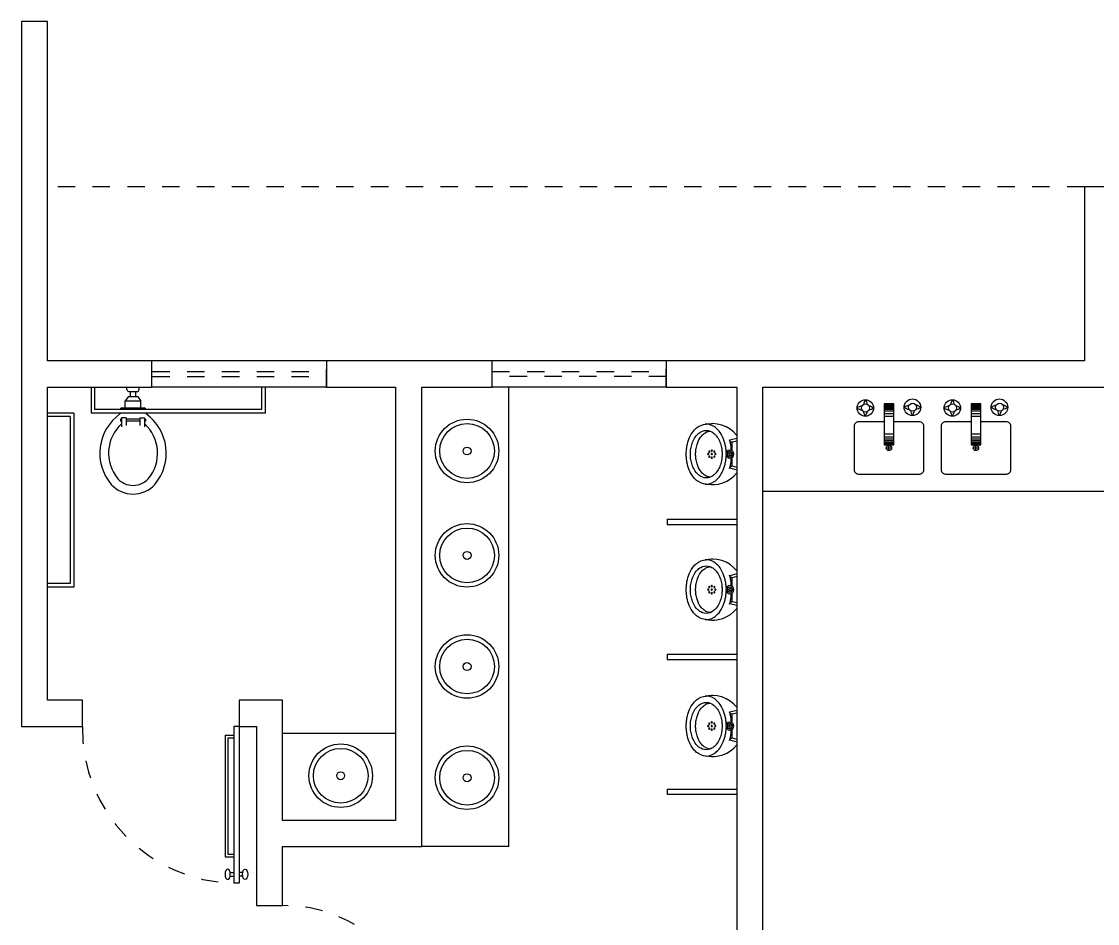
# Model space of a CAD drawing. Header units: millimetres. Extents: x 952 to 2017, y 419 to 1447.
# Drawn here: x 973.74 to 979.92, y 460.32 to 465.5 of the extents above; entities that cross this region are included whole.
import ezdxf

# ---------------------------------------------------------------- set-up
doc = ezdxf.new("R2010")
doc.units = ezdxf.units.MM
doc.linetypes.add('ACAD_ISO03W100', pattern=[30, 12, -18])
for name, color, linetype in [('can02', 2, 'Continuous'), ('Fios', 10, 'Continuous'), ('Janela', 2, 'Continuous'), ('pena 01', 1, 'Continuous'), ('pena02', 2, 'Continuous')]:
    doc.layers.add(name, color=color, linetype=linetype)

msp = doc.modelspace()

# ---------------------------------------------------------------- linework, layer by layer
at = {"layer": 'can02'}
msp.add_line((975.4923, 463.5488), (974.4795, 463.5488), dxfattribs=at)
for points in [[(974.0905, 461.4488), (974.0905, 461.5988), (973.8905, 461.5988), (973.8905, 463.3988), (974.4893, 463.3988), (974.4893, 463.5488), (973.8905, 463.5488), (973.8905, 465.4988), (973.7405, 465.4988), (973.7405, 461.4488)], [(976.0405, 460.7588), (976.0405, 463.3988), (976.4455, 463.3988), (976.4455, 463.5488), (975.4923, 463.5488), (975.4923, 463.3988), (975.8905, 463.3988), (975.8905, 460.9088), (975.2405, 460.9088), (975.2405, 460.9488), (975.2405, 461.5988), (974.9905, 461.5988), (974.9905, 461.4488), (975.0905, 461.4488), (975.0905, 460.4188), (975.2405, 460.4188), (975.2405, 460.7588)]]:
    msp.add_lwpolyline(points, close=True, dxfattribs=at)
for points in [[(978.0005, 463.3988), (980.4947, 463.3988), (980.4947, 463.5488), (979.9988, 463.5488), (979.9988, 464.5488), (979.8488, 464.5488), (979.8488, 463.5488), (978.0005, 463.5488)], [(978.0005, 463.5488), (977.4455, 463.5488), (977.4455, 463.3988), (977.8505, 463.3988), (977.8505, 457.5488), (976.0405, 457.5488)], [(976.0405, 457.3988), (978.0005, 457.3988), (978.0005, 463.3988)]]:
    msp.add_lwpolyline(points, dxfattribs=at)
at = {"layer": 'Fios'}
for p, q in [((974.3465, 463.3988), (974.4165, 463.3988)), ((974.3465, 463.3838), (974.3465, 463.3988)), ((974.3465, 463.3988), (974.4165, 463.3988)), ((974.4165, 463.3838), (974.4165, 463.3988)), ((976.5405, 460.7588), (976.5405, 463.3988)), ((974.356, 463.3438), (974.3365, 463.3188)), ((974.3365, 463.2788), (974.3365, 463.3188)), ((974.3365, 463.3188), (974.4265, 463.3188)), ((974.356, 463.3438), (974.407, 463.3438)), ((974.3565, 463.3738), (974.4065, 463.3738)), ((974.366, 463.3438), (974.366, 463.3738)), ((974.397, 463.3438), (974.397, 463.3738)), ((974.407, 463.3438), (974.4265, 463.3188)), ((974.4265, 463.2788), (974.4265, 463.3188)), ((974.3177, 463.2788), (974.4452, 463.2788)), ((978.6984, 463.3018), (978.6984, 463.0656)), ((978.7526, 463.3018), (978.6984, 463.3018)), ((978.6984, 463.3002), (978.7526, 463.3002)), ((978.6984, 463.2991), (978.7526, 463.2991)), ((978.6984, 463.2969), (978.7526, 463.2969)), ((978.6984, 463.2946), (978.7526, 463.2946)), ((978.6984, 463.2909), (978.7526, 463.2909)), ((978.6984, 463.285), (978.7526, 463.285)), ((978.6984, 463.2783), (978.7526, 463.2783)), ((978.6984, 463.2713), (978.7526, 463.2713)), ((978.6984, 463.262), (978.7526, 463.262)), ((978.7526, 463.0656), (978.7526, 463.3018)), ((979.2526, 463.3018), (979.1984, 463.3018)), ((979.1984, 463.3018), (979.1984, 463.0656)), ((979.1984, 463.3002), (979.2526, 463.3002)), ((979.1984, 463.2991), (979.2526, 463.2991)), ((979.1984, 463.2969), (979.2526, 463.2969)), ((979.1984, 463.2946), (979.2526, 463.2946)), ((979.1984, 463.2909), (979.2526, 463.2909)), ((979.1984, 463.285), (979.2526, 463.285)), ((979.1984, 463.2783), (979.2526, 463.2783)), ((979.1984, 463.2713), (979.2526, 463.2713)), ((979.1984, 463.262), (979.2526, 463.262)), ((979.2526, 463.0656), (979.2526, 463.3018)), ((974.3065, 463.2488), (974.3065, 463.244)), ((974.3159, 463.2136), (974.31, 463.2136)), ((974.31, 463.2136), (974.31, 463.2029)), ((974.3159, 463.2029), (974.31, 463.2029)), ((974.3159, 463.2225), (974.3159, 463.1694)), ((974.341, 463.2225), (974.3159, 463.2225)), ((974.341, 463.2225), (974.341, 463.1785)), ((974.4213, 463.2136), (974.341, 463.2136)), ((974.4213, 463.2029), (974.341, 463.2029)), ((974.4213, 463.2225), (974.4213, 463.1785)), ((974.4213, 463.2225), (974.4463, 463.2225)), ((974.4463, 463.2225), (974.4463, 463.1694)), ((974.4463, 463.2136), (974.4522, 463.2136)), ((974.4463, 463.2029), (974.4522, 463.2029)), ((974.4522, 463.2136), (974.4522, 463.2029)), ((974.4565, 463.2488), (974.4565, 463.244)), ((978.6984, 463.1988), (978.5505, 463.1988)), ((978.6984, 463.2469), (978.7526, 463.2469)), ((978.6984, 463.2306), (978.7526, 463.2306)), ((978.9005, 463.1988), (978.7526, 463.1988)), ((979.1984, 463.1988), (979.0505, 463.1988)), ((979.1984, 463.2469), (979.2526, 463.2469)), ((979.1984, 463.2306), (979.2526, 463.2306)), ((979.4005, 463.1988), (979.2526, 463.1988)), ((978.5255, 463.1738), (978.5255, 462.9238)), ((978.9255, 462.9238), (978.9255, 463.1738)), ((979.0255, 463.1738), (979.0255, 462.9238)), ((979.4255, 462.9238), (979.4255, 463.1738)), ((978.6984, 463.1291), (978.7526, 463.1291)), ((978.6984, 463.1116), (978.7526, 463.1116)), ((978.6984, 463.1002), (978.7526, 463.1002)), ((978.6984, 463.0909), (978.7526, 463.0909)), ((978.6984, 463.0827), (978.7526, 463.0827)), ((978.6984, 463.0768), (978.7526, 463.0768)), ((978.6984, 463.0724), (978.7526, 463.0724)), ((979.1984, 463.1291), (979.2526, 463.1291)), ((979.1984, 463.1116), (979.2526, 463.1116)), ((979.1984, 463.1002), (979.2526, 463.1002)), ((979.1984, 463.0909), (979.2526, 463.0909)), ((979.1984, 463.0827), (979.2526, 463.0827)), ((979.1984, 463.0768), (979.2526, 463.0768)), ((979.1984, 463.0724), (979.2526, 463.0724)), ((978.6984, 463.0687), (978.7526, 463.0687)), ((978.6984, 463.0656), (978.7526, 463.0656)), ((978.7407, 463.0483), (978.7103, 463.0483)), ((978.7255, 463.033), (978.7255, 463.0635)), ((979.1984, 463.0687), (979.2526, 463.0687)), ((979.1984, 463.0656), (979.2526, 463.0656)), ((979.2407, 463.0483), (979.2103, 463.0483)), ((979.2255, 463.033), (979.2255, 463.0635)), ((978.5505, 462.8988), (978.9005, 462.8988)), ((979.0505, 462.8988), (979.4005, 462.8988)), ((981.9005, 462.7988), (978.0005, 462.7988)), ((975.8905, 461.4088), (975.2405, 461.4088)), ((975.5746, 461.1652), (975.5746, 461.1652)), ((976.5405, 460.7588), (976.0405, 460.7588))]:
    msp.add_line(p, q, dxfattribs=at)
for points in [[(977.578, 463.1042), (977.5833, 463.1158), (977.5894, 463.1269), (977.5963, 463.1376)], [(977.5963, 463.1376), (977.6023, 463.1454), (977.6088, 463.1528), (977.6158, 463.1598)], [(977.6284, 463.1297), (977.6332, 463.1338), (977.6384, 463.1375), (977.6438, 463.1408)], [(977.6302, 463.171), (977.6444, 463.1784), (977.6597, 463.1832), (977.6755, 463.1852)], [(977.6438, 463.1408), (977.6538, 463.1455), (977.6645, 463.1484), (977.6755, 463.1494)], [(977.7049, 463.1878), (977.6698, 463.1847)], [(977.7209, 463.171), (977.7067, 463.1784), (977.6914, 463.1832), (977.6755, 463.1852)], [(977.6755, 463.1494), (977.6866, 463.1484), (977.6973, 463.1455), (977.7073, 463.1408)], [(977.6793, 463.1406), (977.6856, 463.1427), (977.692, 463.1443), (977.6985, 463.1451)], [(977.7087, 463.1881), (977.7049, 463.1878)], [(977.7073, 463.1408), (977.7127, 463.1375), (977.7179, 463.1338), (977.7227, 463.1297)], [(977.7125, 463.1882), (977.7087, 463.1881)], [(977.7893, 463.1705), (977.7647, 463.1803), (977.7389, 463.1862), (977.7125, 463.1882)], [(977.7548, 463.1376), (977.7488, 463.1454), (977.7423, 463.1528), (977.7353, 463.1598)], [(977.7731, 463.1042), (977.7678, 463.1158), (977.7617, 463.1269), (977.7548, 463.1376)], [(977.8505, 463.1209), (977.8327, 463.1405), (977.8121, 463.1571), (977.7893, 463.1705)], [(977.5672, 463.0709), (977.5702, 463.0822), (977.5739, 463.0933), (977.578, 463.1042)], [(977.5941, 463.0741), (977.5968, 463.0817), (977.5999, 463.0891), (977.6034, 463.0964)], [(977.6034, 463.0964), (977.6077, 463.1041), (977.6126, 463.1115), (977.6179, 463.1186)], [(977.6225, 463.0685), (977.6265, 463.0799), (977.6314, 463.091), (977.6372, 463.1017)], [(977.6372, 463.1017), (977.6423, 463.1097), (977.6481, 463.1171), (977.6546, 463.1239)], [(977.7332, 463.1186), (977.7385, 463.1115), (977.7434, 463.1041), (977.7477, 463.0964)], [(977.7477, 463.0964), (977.7512, 463.0891), (977.7543, 463.0817), (977.757, 463.0741)], [(977.7839, 463.0709), (977.7809, 463.0822), (977.7772, 463.0933), (977.7731, 463.1042)], [(977.8171, 463.066), (977.8152, 463.0761), (977.8127, 463.086), (977.8096, 463.0958)], [(977.8505, 463.103), (977.8106, 463.0926)], [(977.8231, 463.0794), (977.8231, 463.0392)], [(977.8505, 463.0878), (977.8243, 463.081)], [(977.8505, 463.1209), (977.8505, 462.9051)], [(977.5844, 463.013), (977.5845, 463.0186)], [(977.5845, 463.0075), (977.5844, 463.013)], [(977.6869, 463.0163), (977.6853, 463.0159), (977.6841, 463.0147), (977.6836, 463.013)], [(977.6836, 463.013), (977.6841, 463.0114), (977.6853, 463.0102), (977.6869, 463.0097)], [(977.6902, 463.013), (977.6898, 463.0147), (977.6886, 463.0159), (977.6869, 463.0163)], [(977.6869, 463.0097), (977.6886, 463.0102), (977.6898, 463.0114), (977.6902, 463.013)], [(977.693, 463.0309), (977.6913, 463.0305), (977.6901, 463.0293), (977.6897, 463.0276)], [(977.6897, 463.0276), (977.6901, 463.026), (977.6913, 463.0248), (977.693, 463.0243)], [(977.6963, 463.0276), (977.6958, 463.0293), (977.6946, 463.0305), (977.693, 463.0309)], [(977.693, 463.0243), (977.6946, 463.0248), (977.6958, 463.026), (977.6963, 463.0276)], [(977.7076, 463.037), (977.7059, 463.0365), (977.7047, 463.0354), (977.7043, 463.0337)], [(977.7043, 463.0337), (977.7047, 463.032), (977.7059, 463.0308), (977.7076, 463.0304)], [(977.7076, 463.0163), (977.7059, 463.0159), (977.7047, 463.0147), (977.7043, 463.013)], [(977.7043, 463.013), (977.7047, 463.0114), (977.7059, 463.0102), (977.7076, 463.0097)], [(977.7109, 463.0337), (977.7104, 463.0354), (977.7092, 463.0365), (977.7076, 463.037)], [(977.7076, 463.0304), (977.7092, 463.0308), (977.7104, 463.032), (977.7109, 463.0337)], [(977.7109, 463.013), (977.7104, 463.0147), (977.7092, 463.0159), (977.7076, 463.0163)], [(977.7076, 463.0097), (977.7092, 463.0102), (977.7104, 463.0114), (977.7109, 463.013)], [(977.7222, 463.0309), (977.7205, 463.0305), (977.7193, 463.0293), (977.7189, 463.0276)], [(977.7189, 463.0276), (977.7193, 463.026), (977.7205, 463.0248), (977.7222, 463.0243)], [(977.7255, 463.0276), (977.725, 463.0293), (977.7238, 463.0305), (977.7222, 463.0309)], [(977.7222, 463.0243), (977.7238, 463.0248), (977.725, 463.026), (977.7255, 463.0276)], [(977.7282, 463.0163), (977.7266, 463.0159), (977.7254, 463.0147), (977.7249, 463.013)], [(977.7249, 463.013), (977.7254, 463.0114), (977.7266, 463.0102), (977.7282, 463.0097)], [(977.7315, 463.013), (977.7311, 463.0147), (977.7299, 463.0159), (977.7282, 463.0163)], [(977.7282, 463.0097), (977.7299, 463.0102), (977.7311, 463.0114), (977.7315, 463.013)], [(977.7666, 463.0186), (977.7667, 463.013)], [(977.7667, 463.013), (977.7666, 463.0075)], [(977.8113, 463.0362), (977.8022, 463.0343), (977.7949, 463.0294), (977.7899, 463.022), (977.7881, 463.013)], [(977.7881, 463.013), (977.7899, 463.004), (977.7949, 462.9967), (977.8022, 462.9917), (977.8113, 462.9899)], [(977.8113, 463.0279), (977.8037, 463.0259), (977.7984, 463.0205), (977.7964, 463.013)], [(977.7964, 463.013), (977.7984, 463.0055), (977.8037, 463.0002), (977.8113, 462.9982)], [(977.8344, 463.013), (977.8326, 463.022), (977.8276, 463.0294), (977.8203, 463.0343), (977.8113, 463.0362)], [(977.8261, 463.013), (977.8241, 463.0205), (977.8188, 463.0259), (977.8113, 463.0279)], [(977.8113, 462.9899), (977.8203, 462.9917), (977.8276, 462.9967), (977.8326, 463.004), (977.8344, 463.013)], [(977.8113, 462.9982), (977.8188, 463.0002), (977.8241, 463.0055), (977.8261, 463.013)], [(977.8189, 463.0346), (977.8189, 463.0455), (977.8183, 463.0558), (977.8171, 463.066)], [(977.8177, 463.0349), (977.8203, 463.0353), (977.8214, 463.0359)], [(977.8214, 463.0359), (977.8223, 463.0368), (977.8229, 463.0379), (977.8231, 463.0392)], [(977.578, 462.9218), (977.5739, 462.9328), (977.5702, 462.9439), (977.5672, 462.9552)], [(977.6034, 462.9297), (977.5999, 462.9369), (977.5968, 462.9443), (977.5941, 462.9519)], [(977.6372, 462.9243), (977.6314, 462.935), (977.6265, 462.9461), (977.6225, 462.9576)], [(977.693, 463.0017), (977.6913, 463.0013), (977.6901, 463.0001), (977.6897, 462.9984)], [(977.6897, 462.9984), (977.6901, 462.9968), (977.6913, 462.9956), (977.693, 462.9951)], [(977.6963, 462.9984), (977.6958, 463.0001), (977.6946, 463.0013), (977.693, 463.0017)], [(977.693, 462.9951), (977.6946, 462.9956), (977.6958, 462.9968), (977.6963, 462.9984)], [(977.7076, 462.9957), (977.7059, 462.9952), (977.7047, 462.994), (977.7043, 462.9924)], [(977.7043, 462.9924), (977.7047, 462.9907), (977.7059, 462.9895), (977.7076, 462.9891)], [(977.7109, 462.9924), (977.7104, 462.994), (977.7092, 462.9952), (977.7076, 462.9957)], [(977.7076, 462.9891), (977.7092, 462.9895), (977.7104, 462.9907), (977.7109, 462.9924)], [(977.7222, 463.0017), (977.7205, 463.0013), (977.7193, 463.0001), (977.7189, 462.9984)], [(977.7189, 462.9984), (977.7193, 462.9968), (977.7205, 462.9956), (977.7222, 462.9951)], [(977.7255, 462.9984), (977.725, 463.0001), (977.7238, 463.0013), (977.7222, 463.0017)], [(977.7222, 462.9951), (977.7238, 462.9956), (977.725, 462.9968), (977.7255, 462.9984)], [(977.757, 462.9519), (977.7543, 462.9443), (977.7512, 462.9369), (977.7477, 462.9297)], [(977.7731, 462.9218), (977.7772, 462.9328), (977.7809, 462.9439), (977.7839, 462.9552)], [(977.8096, 462.9303), (977.8127, 462.94), (977.8152, 462.95), (977.8171, 462.9601)], [(977.8171, 462.9601), (977.8183, 462.9703), (977.8189, 462.9805), (977.8189, 462.9914)], [(977.8214, 462.9902), (977.8203, 462.9908), (977.8177, 462.9912)], [(977.8231, 462.9869), (977.8229, 462.9881), (977.8223, 462.9893), (977.8214, 462.9902)], [(977.8231, 462.9869), (977.8231, 462.9465)], [(977.5963, 462.8885), (977.5894, 462.8991), (977.5833, 462.9103), (977.578, 462.9218)], [(977.6158, 462.8662), (977.6088, 462.8733), (977.6023, 462.8806), (977.5963, 462.8885)], [(977.6179, 462.9075), (977.6126, 462.9146), (977.6078, 462.922), (977.6034, 462.9297)], [(977.6284, 462.8964), (977.6245, 462.8997), (977.6211, 462.9034), (977.6179, 462.9075)], [(977.6312, 462.8947), (977.6284, 462.8964)], [(977.6546, 462.9021), (977.6481, 462.909), (977.6423, 462.9164), (977.6372, 462.9243)], [(977.6755, 462.8767), (977.6644, 462.8775), (977.6537, 462.8803), (977.6438, 462.8852)], [(977.7073, 462.8852), (977.6973, 462.8805), (977.6866, 462.8777), (977.6755, 462.8767)], [(977.6985, 462.881), (977.692, 462.8818), (977.6856, 462.8833), (977.6793, 462.8855)], [(977.7227, 462.8964), (977.7179, 462.8923), (977.7127, 462.8886), (977.7073, 462.8852)], [(977.7477, 462.9297), (977.7434, 462.922), (977.7385, 462.9146), (977.7332, 462.9075)], [(977.7353, 462.8662), (977.7423, 462.8733), (977.7488, 462.8806), (977.7548, 462.8885)], [(977.7548, 462.8885), (977.7617, 462.8991), (977.7678, 462.9103), (977.7731, 462.9218)], [(977.7936, 462.8577), (977.8147, 462.8708), (977.8338, 462.8867), (977.8505, 462.9051)], [(977.8106, 462.9335), (977.8505, 462.923)], [(977.8243, 462.9451), (977.8505, 462.9382)], [(977.6755, 462.8409), (977.6597, 462.8429), (977.6444, 462.8476), (977.6302, 462.8551)], [(977.6698, 462.8414), (977.7049, 462.8382)], [(977.6755, 462.8409), (977.6914, 462.8429), (977.7067, 462.8476), (977.7209, 462.8551)], [(977.7221, 462.8384), (977.7468, 462.8413), (977.7707, 462.8478), (977.7936, 462.8577)], [(977.6302, 462.3924), (977.6444, 462.3999), (977.6597, 462.4046), (977.6755, 462.4066)], [(977.7049, 462.4093), (977.6698, 462.4061)], [(977.7209, 462.3924), (977.7067, 462.3999), (977.6914, 462.4046), (977.6755, 462.4066)], [(977.7087, 462.4095), (977.7049, 462.4093)], [(977.7125, 462.4096), (977.7087, 462.4095)], [(977.7893, 462.3919), (977.7647, 462.4017), (977.7389, 462.4076), (977.7125, 462.4096)], [(977.8505, 462.3424), (977.8327, 462.3619), (977.8121, 462.3785), (977.7893, 462.3919)], [(977.578, 462.3257), (977.5833, 462.3372), (977.5894, 462.3484), (977.5963, 462.359)], [(977.5963, 462.359), (977.6023, 462.3669), (977.6088, 462.3742), (977.6158, 462.3813)], [(977.6034, 462.3178), (977.6077, 462.3255), (977.6126, 462.3329), (977.6179, 462.34)], [(977.6284, 462.3511), (977.6332, 462.3552), (977.6384, 462.3589), (977.6438, 462.3623)], [(977.6372, 462.3232), (977.6423, 462.3311), (977.6481, 462.3385), (977.6546, 462.3454)], [(977.6438, 462.3623), (977.6538, 462.367), (977.6645, 462.3698), (977.6755, 462.3708)], [(977.6755, 462.3708), (977.6866, 462.3698), (977.6973, 462.367), (977.7073, 462.3623)], [(977.6793, 462.362), (977.6856, 462.3642), (977.692, 462.3657), (977.6985, 462.3665)], [(977.7073, 462.3623), (977.7127, 462.3589), (977.7179, 462.3552), (977.7227, 462.3511)], [(977.7332, 462.34), (977.7385, 462.3329), (977.7434, 462.3255), (977.7477, 462.3178)], [(977.7548, 462.359), (977.7488, 462.3669), (977.7423, 462.3742), (977.7353, 462.3813)], [(977.7731, 462.3257), (977.7678, 462.3372), (977.7617, 462.3484), (977.7548, 462.359)], [(977.8505, 462.3424), (977.8505, 462.1265)], [(977.5672, 462.2923), (977.5702, 462.3036), (977.5739, 462.3147), (977.578, 462.3257)], [(977.5941, 462.2956), (977.5968, 462.3032), (977.5999, 462.3106), (977.6034, 462.3178)], [(977.6225, 462.2899), (977.6265, 462.3014), (977.6314, 462.3125), (977.6372, 462.3232)], [(977.7477, 462.3178), (977.7512, 462.3106), (977.7543, 462.3032), (977.757, 462.2956)], [(977.7839, 462.2923), (977.7809, 462.3036), (977.7772, 462.3147), (977.7731, 462.3257)], [(977.8171, 462.2874), (977.8152, 462.2975), (977.8127, 462.3074), (977.8096, 462.3172)], [(977.8505, 462.3245), (977.8106, 462.314)], [(977.8189, 462.2561), (977.8189, 462.267), (977.8183, 462.2772), (977.8171, 462.2874)], [(977.8231, 462.3008), (977.8231, 462.2606)], [(977.8505, 462.3093), (977.8243, 462.3024)], [(977.5844, 462.2345), (977.5845, 462.24)], [(977.5845, 462.2289), (977.5844, 462.2345)], [(977.6869, 462.2378), (977.6853, 462.2373), (977.6841, 462.2361), (977.6836, 462.2345)], [(977.6836, 462.2345), (977.6841, 462.2328), (977.6853, 462.2316), (977.6869, 462.2312)], [(977.6902, 462.2345), (977.6898, 462.2361), (977.6886, 462.2373), (977.6869, 462.2378)], [(977.6869, 462.2312), (977.6886, 462.2316), (977.6898, 462.2328), (977.6902, 462.2345)], [(977.693, 462.2524), (977.6913, 462.2519), (977.6901, 462.2507), (977.6897, 462.2491)], [(977.6897, 462.2491), (977.6901, 462.2474), (977.6913, 462.2462), (977.693, 462.2458)], [(977.693, 462.2232), (977.6913, 462.2227), (977.6901, 462.2215), (977.6897, 462.2199)], [(977.6897, 462.2199), (977.6901, 462.2182), (977.6913, 462.217), (977.693, 462.2166)], [(977.6963, 462.2491), (977.6958, 462.2507), (977.6946, 462.2519), (977.693, 462.2524)], [(977.693, 462.2458), (977.6946, 462.2462), (977.6958, 462.2474), (977.6963, 462.2491)], [(977.6963, 462.2199), (977.6958, 462.2215), (977.6946, 462.2227), (977.693, 462.2232)], [(977.693, 462.2166), (977.6946, 462.217), (977.6958, 462.2182), (977.6963, 462.2199)], [(977.7076, 462.2584), (977.7059, 462.258), (977.7047, 462.2568), (977.7043, 462.2551)], [(977.7043, 462.2551), (977.7047, 462.2534), (977.7059, 462.2523), (977.7076, 462.2518)], [(977.7076, 462.2378), (977.7059, 462.2373), (977.7047, 462.2361), (977.7043, 462.2345)], [(977.7043, 462.2345), (977.7047, 462.2328), (977.7059, 462.2316), (977.7076, 462.2312)], [(977.7076, 462.2171), (977.7059, 462.2167), (977.7047, 462.2155), (977.7043, 462.2138)], [(977.7043, 462.2138), (977.7047, 462.2121), (977.7059, 462.211), (977.7076, 462.2105)], [(977.7109, 462.2551), (977.7104, 462.2568), (977.7092, 462.258), (977.7076, 462.2584)], [(977.7076, 462.2518), (977.7092, 462.2523), (977.7104, 462.2534), (977.7109, 462.2551)], [(977.7109, 462.2345), (977.7104, 462.2361), (977.7092, 462.2373), (977.7076, 462.2378)], [(977.7076, 462.2312), (977.7092, 462.2316), (977.7104, 462.2328), (977.7109, 462.2345)], [(977.7109, 462.2138), (977.7104, 462.2155), (977.7092, 462.2167), (977.7076, 462.2171)], [(977.7076, 462.2105), (977.7092, 462.211), (977.7104, 462.2121), (977.7109, 462.2138)], [(977.7222, 462.2524), (977.7205, 462.2519), (977.7193, 462.2507), (977.7189, 462.2491)], [(977.7189, 462.2491), (977.7193, 462.2474), (977.7205, 462.2462), (977.7222, 462.2458)], [(977.7222, 462.2232), (977.7205, 462.2227), (977.7193, 462.2215), (977.7189, 462.2199)], [(977.7189, 462.2199), (977.7193, 462.2182), (977.7205, 462.217), (977.7222, 462.2166)], [(977.7255, 462.2491), (977.725, 462.2507), (977.7238, 462.2519), (977.7222, 462.2524)], [(977.7222, 462.2458), (977.7238, 462.2462), (977.725, 462.2474), (977.7255, 462.2491)], [(977.7255, 462.2199), (977.725, 462.2215), (977.7238, 462.2227), (977.7222, 462.2232)], [(977.7222, 462.2166), (977.7238, 462.217), (977.725, 462.2182), (977.7255, 462.2199)], [(977.7282, 462.2378), (977.7266, 462.2373), (977.7254, 462.2361), (977.7249, 462.2345)], [(977.7249, 462.2345), (977.7254, 462.2328), (977.7266, 462.2316), (977.7282, 462.2312)], [(977.7315, 462.2345), (977.7311, 462.2361), (977.7299, 462.2373), (977.7282, 462.2378)], [(977.7282, 462.2312), (977.7299, 462.2316), (977.7311, 462.2328), (977.7315, 462.2345)], [(977.7666, 462.24), (977.7667, 462.2345)], [(977.7667, 462.2345), (977.7666, 462.2289)], [(977.8113, 462.2576), (977.8022, 462.2558), (977.7949, 462.2508), (977.7899, 462.2435), (977.7881, 462.2345)], [(977.7881, 462.2345), (977.7899, 462.2255), (977.7949, 462.2181), (977.8022, 462.2131), (977.8113, 462.2113)], [(977.8113, 462.2493), (977.8037, 462.2473), (977.7984, 462.242), (977.7964, 462.2345)], [(977.7964, 462.2345), (977.7984, 462.227), (977.8037, 462.2216), (977.8113, 462.2196)], [(977.8344, 462.2345), (977.8326, 462.2435), (977.8276, 462.2508), (977.8203, 462.2558), (977.8113, 462.2576)], [(977.8261, 462.2345), (977.8241, 462.242), (977.8188, 462.2473), (977.8113, 462.2493)], [(977.8113, 462.2196), (977.8188, 462.2216), (977.8241, 462.227), (977.8261, 462.2345)], [(977.8113, 462.2113), (977.8203, 462.2131), (977.8276, 462.2181), (977.8326, 462.2255), (977.8344, 462.2345)], [(977.8171, 462.1815), (977.8183, 462.1917), (977.8189, 462.202), (977.8189, 462.2129)], [(977.8177, 462.2563), (977.8203, 462.2567), (977.8214, 462.2573)], [(977.8214, 462.2116), (977.8203, 462.2122), (977.8177, 462.2126)], [(977.8214, 462.2573), (977.8223, 462.2582), (977.8229, 462.2594), (977.8231, 462.2606)], [(977.8231, 462.2083), (977.8229, 462.2096), (977.8223, 462.2107), (977.8214, 462.2116)], [(977.8231, 462.2083), (977.8231, 462.1679)], [(977.578, 462.1433), (977.5739, 462.1542), (977.5702, 462.1653), (977.5672, 462.1766)], [(977.5963, 462.1099), (977.5894, 462.1206), (977.5833, 462.1317), (977.578, 462.1433)], [(977.6034, 462.1511), (977.5999, 462.1584), (977.5968, 462.1658), (977.5941, 462.1733)], [(977.6179, 462.1289), (977.6126, 462.1361), (977.6078, 462.1434), (977.6034, 462.1511)], [(977.6372, 462.1457), (977.6314, 462.1565), (977.6265, 462.1675), (977.6225, 462.179)], [(977.6546, 462.1236), (977.6481, 462.1304), (977.6423, 462.1378), (977.6372, 462.1457)], [(977.7477, 462.1511), (977.7434, 462.1434), (977.7385, 462.136), (977.7332, 462.1289)], [(977.757, 462.1733), (977.7543, 462.1658), (977.7512, 462.1584), (977.7477, 462.1511)], [(977.7548, 462.1099), (977.7617, 462.1206), (977.7678, 462.1317), (977.7731, 462.1433)], [(977.7731, 462.1433), (977.7772, 462.1542), (977.7809, 462.1653), (977.7839, 462.1766)], [(977.8096, 462.1517), (977.8127, 462.1615), (977.8152, 462.1714), (977.8171, 462.1815)], [(977.8106, 462.1549), (977.8505, 462.1444)], [(977.8243, 462.1665), (977.8505, 462.1597)], [(977.6158, 462.0876), (977.6088, 462.0947), (977.6023, 462.1021), (977.5963, 462.1099)], [(977.6284, 462.1178), (977.6245, 462.1211), (977.6211, 462.1249), (977.6179, 462.1289)], [(977.6312, 462.1162), (977.6284, 462.1178)], [(977.6755, 462.0981), (977.6644, 462.099), (977.6537, 462.1017), (977.6438, 462.1067)], [(977.7073, 462.1067), (977.6973, 462.102), (977.6866, 462.0991), (977.6755, 462.0981)], [(977.6985, 462.1024), (977.692, 462.1032), (977.6856, 462.1048), (977.6793, 462.1069)], [(977.7227, 462.1178), (977.7179, 462.1137), (977.7127, 462.11), (977.7073, 462.1067)], [(977.7353, 462.0876), (977.7423, 462.0947), (977.7488, 462.1021), (977.7548, 462.1099)], [(977.7936, 462.0792), (977.8147, 462.0922), (977.8338, 462.1081), (977.8505, 462.1265)], [(977.6755, 462.0623), (977.6597, 462.0643), (977.6444, 462.0691), (977.6302, 462.0765)], [(977.6698, 462.0628), (977.7049, 462.0596)], [(977.6755, 462.0623), (977.6914, 462.0643), (977.7067, 462.0691), (977.7209, 462.0765)], [(977.7221, 462.0598), (977.7468, 462.0627), (977.7707, 462.0693), (977.7936, 462.0792)], [(977.5963, 461.5751), (977.6023, 461.5829), (977.6088, 461.5903), (977.6158, 461.5973)], [(977.6302, 461.6084), (977.6444, 461.6159), (977.6597, 461.6207), (977.6755, 461.6226)], [(977.6438, 461.5783), (977.6538, 461.583), (977.6645, 461.5859), (977.6755, 461.5868)], [(977.7049, 461.6253), (977.6698, 461.6221)], [(977.7209, 461.6084), (977.7067, 461.6159), (977.6914, 461.6207), (977.6755, 461.6226)], [(977.6755, 461.5868), (977.6866, 461.5859), (977.6973, 461.583), (977.7073, 461.5783)], [(977.7087, 461.6256), (977.7049, 461.6253)], [(977.7125, 461.6257), (977.7087, 461.6256)], [(977.7893, 461.6079), (977.7647, 461.6177), (977.7389, 461.6237), (977.7125, 461.6257)], [(977.7548, 461.5751), (977.7488, 461.5829), (977.7423, 461.5903), (977.7353, 461.5973)], [(977.8505, 461.5584), (977.8327, 461.578), (977.8121, 461.5946), (977.7893, 461.6079)], [(977.5672, 461.5083), (977.5702, 461.5196), (977.5739, 461.5308), (977.578, 461.5417)], [(977.578, 461.5417), (977.5833, 461.5533), (977.5894, 461.5644), (977.5963, 461.5751)], [(977.5941, 461.5116), (977.5968, 461.5192), (977.5999, 461.5266), (977.6034, 461.5338)], [(977.6034, 461.5338), (977.6077, 461.5415), (977.6126, 461.549), (977.6179, 461.5561)], [(977.6225, 461.5059), (977.6265, 461.5174), (977.6314, 461.5285), (977.6372, 461.5392)], [(977.6284, 461.5672), (977.6332, 461.5713), (977.6384, 461.5749), (977.6438, 461.5783)], [(977.6372, 461.5392), (977.6423, 461.5471), (977.6481, 461.5545), (977.6546, 461.5614)], [(977.6793, 461.578), (977.6856, 461.5802), (977.692, 461.5817), (977.6985, 461.5825)], [(977.7073, 461.5783), (977.7127, 461.5749), (977.7179, 461.5713), (977.7227, 461.5672)], [(977.7332, 461.5561), (977.7385, 461.549), (977.7434, 461.5415), (977.7477, 461.5338)], [(977.7477, 461.5338), (977.7512, 461.5266), (977.7543, 461.5192), (977.757, 461.5116)], [(977.7731, 461.5417), (977.7678, 461.5533), (977.7617, 461.5644), (977.7548, 461.5751)], [(977.7839, 461.5083), (977.7809, 461.5196), (977.7772, 461.5308), (977.7731, 461.5417)], [(977.8171, 461.5034), (977.8152, 461.5135), (977.8127, 461.5235), (977.8096, 461.5333)], [(977.8505, 461.5405), (977.8106, 461.5301)], [(977.8505, 461.5253), (977.8243, 461.5185)], [(977.8505, 461.5584), (977.8505, 461.3426)], [(977.693, 461.4684), (977.6913, 461.468), (977.6901, 461.4668), (977.6897, 461.4651)], [(977.6897, 461.4651), (977.6901, 461.4634), (977.6913, 461.4622), (977.693, 461.4618)], [(977.6963, 461.4651), (977.6958, 461.4668), (977.6946, 461.468), (977.693, 461.4684)], [(977.693, 461.4618), (977.6946, 461.4622), (977.6958, 461.4634), (977.6963, 461.4651)], [(977.7076, 461.4745), (977.7059, 461.474), (977.7047, 461.4728), (977.7043, 461.4712)], [(977.7043, 461.4712), (977.7047, 461.4695), (977.7059, 461.4683), (977.7076, 461.4678)], [(977.7109, 461.4712), (977.7104, 461.4728), (977.7092, 461.474), (977.7076, 461.4745)], [(977.7076, 461.4678), (977.7092, 461.4683), (977.7104, 461.4695), (977.7109, 461.4712)], [(977.7222, 461.4684), (977.7205, 461.468), (977.7193, 461.4668), (977.7189, 461.4651)], [(977.7189, 461.4651), (977.7193, 461.4634), (977.7205, 461.4622), (977.7222, 461.4618)], [(977.7255, 461.4651), (977.725, 461.4668), (977.7238, 461.468), (977.7222, 461.4684)], [(977.7222, 461.4618), (977.7238, 461.4622), (977.725, 461.4634), (977.7255, 461.4651)], [(977.8113, 461.4736), (977.8022, 461.4718), (977.7949, 461.4669), (977.7899, 461.4595), (977.7881, 461.4505)], [(977.8113, 461.4654), (977.8037, 461.4633), (977.7984, 461.458), (977.7964, 461.4505)], [(977.8344, 461.4505), (977.8326, 461.4595), (977.8276, 461.4669), (977.8203, 461.4718), (977.8113, 461.4736)], [(977.8261, 461.4505), (977.8241, 461.458), (977.8188, 461.4633), (977.8113, 461.4654)], [(977.8189, 461.4721), (977.8189, 461.483), (977.8183, 461.4932), (977.8171, 461.5034)], [(977.8177, 461.4723), (977.8203, 461.4727), (977.8214, 461.4733)], [(977.8214, 461.4733), (977.8223, 461.4743), (977.8229, 461.4754), (977.8231, 461.4766)], [(977.8231, 461.5169), (977.8231, 461.4766)], [(977.5844, 461.4505), (977.5845, 461.4561)], [(977.5845, 461.4449), (977.5844, 461.4505)], [(977.6869, 461.4538), (977.6853, 461.4534), (977.6841, 461.4522), (977.6836, 461.4505)], [(977.6836, 461.4505), (977.6841, 461.4488), (977.6853, 461.4476), (977.6869, 461.4472)], [(977.6902, 461.4505), (977.6898, 461.4522), (977.6886, 461.4534), (977.6869, 461.4538)], [(977.6869, 461.4472), (977.6886, 461.4476), (977.6898, 461.4488), (977.6902, 461.4505)], [(977.693, 461.4392), (977.6913, 461.4387), (977.6901, 461.4376), (977.6897, 461.4359)], [(977.6897, 461.4359), (977.6901, 461.4342), (977.6913, 461.433), (977.693, 461.4326)], [(977.6963, 461.4359), (977.6958, 461.4376), (977.6946, 461.4387), (977.693, 461.4392)], [(977.693, 461.4326), (977.6946, 461.433), (977.6958, 461.4342), (977.6963, 461.4359)], [(977.7076, 461.4538), (977.7059, 461.4534), (977.7047, 461.4522), (977.7043, 461.4505)], [(977.7043, 461.4505), (977.7047, 461.4488), (977.7059, 461.4476), (977.7076, 461.4472)], [(977.7076, 461.4331), (977.7059, 461.4327), (977.7047, 461.4315), (977.7043, 461.4298)], [(977.7043, 461.4298), (977.7047, 461.4282), (977.7059, 461.427), (977.7076, 461.4265)], [(977.7109, 461.4505), (977.7104, 461.4522), (977.7092, 461.4534), (977.7076, 461.4538)], [(977.7076, 461.4472), (977.7092, 461.4476), (977.7104, 461.4488), (977.7109, 461.4505)], [(977.7109, 461.4298), (977.7104, 461.4315), (977.7092, 461.4327), (977.7076, 461.4331)], [(977.7076, 461.4265), (977.7092, 461.427), (977.7104, 461.4282), (977.7109, 461.4298)], [(977.7222, 461.4392), (977.7205, 461.4387), (977.7193, 461.4376), (977.7189, 461.4359)], [(977.7189, 461.4359), (977.7193, 461.4342), (977.7205, 461.433), (977.7222, 461.4326)], [(977.7255, 461.4359), (977.725, 461.4376), (977.7238, 461.4387), (977.7222, 461.4392)], [(977.7222, 461.4326), (977.7238, 461.433), (977.725, 461.4342), (977.7255, 461.4359)], [(977.7282, 461.4538), (977.7266, 461.4534), (977.7254, 461.4522), (977.7249, 461.4505)], [(977.7249, 461.4505), (977.7254, 461.4488), (977.7266, 461.4476), (977.7282, 461.4472)], [(977.7315, 461.4505), (977.7311, 461.4522), (977.7299, 461.4534), (977.7282, 461.4538)], [(977.7282, 461.4472), (977.7299, 461.4476), (977.7311, 461.4488), (977.7315, 461.4505)], [(977.7666, 461.4561), (977.7667, 461.4505)], [(977.7667, 461.4505), (977.7666, 461.4449)], [(977.7881, 461.4505), (977.7899, 461.4415), (977.7949, 461.4341), (977.8022, 461.4292), (977.8113, 461.4274)], [(977.7964, 461.4505), (977.7984, 461.443), (977.8037, 461.4377), (977.8113, 461.4356)], [(977.8113, 461.4274), (977.8203, 461.4292), (977.8276, 461.4341), (977.8326, 461.4415), (977.8344, 461.4505)], [(977.8113, 461.4356), (977.8188, 461.4377), (977.8241, 461.443), (977.8261, 461.4505)], [(977.8171, 461.3976), (977.8183, 461.4078), (977.8189, 461.418), (977.8189, 461.4289)], [(977.8214, 461.4277), (977.8203, 461.4283), (977.8177, 461.4287)], [(977.8231, 461.4243), (977.8229, 461.4256), (977.8223, 461.4267), (977.8214, 461.4277)], [(977.8231, 461.4243), (977.8231, 461.3839)], [(977.578, 461.3593), (977.5739, 461.3702), (977.5702, 461.3813), (977.5672, 461.3927)], [(977.5963, 461.3259), (977.5894, 461.3366), (977.5833, 461.3477), (977.578, 461.3593)], [(977.6034, 461.3672), (977.5999, 461.3744), (977.5968, 461.3818), (977.5941, 461.3894)], [(977.6179, 461.3449), (977.6126, 461.3521), (977.6078, 461.3595), (977.6034, 461.3672)], [(977.6284, 461.3338), (977.6245, 461.3371), (977.6211, 461.3409), (977.6179, 461.3449)], [(977.6372, 461.3618), (977.6314, 461.3725), (977.6265, 461.3836), (977.6225, 461.3951)], [(977.6546, 461.3396), (977.6481, 461.3465), (977.6423, 461.3539), (977.6372, 461.3618)], [(977.7477, 461.3672), (977.7434, 461.3594), (977.7385, 461.352), (977.7332, 461.3449)], [(977.757, 461.3894), (977.7543, 461.3818), (977.7512, 461.3744), (977.7477, 461.3672)], [(977.7548, 461.3259), (977.7617, 461.3366), (977.7678, 461.3477), (977.7731, 461.3593)], [(977.7731, 461.3593), (977.7772, 461.3702), (977.7809, 461.3813), (977.7839, 461.3927)], [(977.7936, 461.2952), (977.8147, 461.3083), (977.8338, 461.3241), (977.8505, 461.3426)], [(977.8096, 461.3677), (977.8127, 461.3775), (977.8152, 461.3875), (977.8171, 461.3976)], [(977.8106, 461.3709), (977.8505, 461.3605)], [(977.8243, 461.3825), (977.8505, 461.3757)], [(977.6158, 461.3037), (977.6088, 461.3107), (977.6023, 461.3181), (977.5963, 461.3259)], [(977.6312, 461.3322), (977.6284, 461.3338)], [(977.6755, 461.2783), (977.6597, 461.2803), (977.6444, 461.2851), (977.6302, 461.2926)], [(977.6755, 461.3142), (977.6644, 461.315), (977.6537, 461.3178), (977.6438, 461.3227)], [(977.6698, 461.2789), (977.7049, 461.2757)], [(977.7073, 461.3227), (977.6973, 461.318), (977.6866, 461.3152), (977.6755, 461.3142)], [(977.6755, 461.2783), (977.6914, 461.2803), (977.7067, 461.2851), (977.7209, 461.2926)], [(977.6985, 461.3184), (977.692, 461.3193), (977.6856, 461.3208), (977.6793, 461.323)], [(977.7227, 461.3338), (977.7179, 461.3297), (977.7127, 461.3261), (977.7073, 461.3227)], [(977.7221, 461.2759), (977.7468, 461.2787), (977.7707, 461.2853), (977.7936, 461.2952)], [(977.7353, 461.3037), (977.7423, 461.3107), (977.7488, 461.3181), (977.7548, 461.3259)]]:
    msp.add_lwpolyline(points, dxfattribs=at)
for points in [[(977.6158, 463.1598), (977.6203, 463.1639, -0.029425), (977.6302, 463.171)], [(977.6546, 463.1239), (977.659, 463.1279, -0.029703), (977.6686, 463.135)], [(977.6686, 463.135, -0.04999), (977.6793, 463.1406)], [(977.7353, 463.1598), (977.7308, 463.1639, 0.029431), (977.7209, 463.171)], [(977.563, 463.0486, -0.020461), (977.5672, 463.0709)], [(977.5882, 463.0519), (977.5898, 463.0594, -0.018626), (977.5941, 463.0741)], [(977.6179, 463.1186), (977.6212, 463.1225, -0.020792), (977.6284, 463.1297)], [(977.7227, 463.1297, -0.020792), (977.7299, 463.1225), (977.7332, 463.1186)], [(977.757, 463.0741, -0.018631), (977.7613, 463.0594), (977.7629, 463.0519)], [(977.7881, 463.0486, 0.020456), (977.7839, 463.0709)], [(977.8118, 463.0895, 0.103795), (977.8152, 463.0857)], [(977.8152, 463.0857, 0.103814), (977.8198, 463.0836)], [(977.8222, 463.0822, 0.171059), (977.8198, 463.0836)], [(977.8231, 463.0794, 0.171026), (977.8222, 463.0822)], [(977.8234, 463.0804, 0.165857), (977.8231, 463.0794)], [(977.8243, 463.081, 0.16918), (977.8234, 463.0804)], [(977.5605, 463.013, -0.017734), (977.5617, 463.0375)], [(977.5617, 462.9886, -0.017734), (977.5605, 463.013)], [(977.5617, 463.0375, -0.015735), (977.563, 463.0486)], [(977.5845, 463.0186, -0.012771), (977.5851, 463.0297)], [(977.5851, 463.0297), (977.5858, 463.0371, -0.015079), (977.5882, 463.0519)], [(977.6144, 463.013, -0.014052), (977.6147, 463.0241)], [(977.6147, 463.0019, -0.014052), (977.6144, 463.013)], [(977.6147, 463.0241, -0.013175), (977.6156, 463.0352)], [(977.6156, 463.0352, -0.015643), (977.6172, 463.0463)], [(977.6172, 463.0463), (977.6187, 463.0538, -0.016262), (977.6225, 463.0685)], [(977.7629, 463.0519, -0.01508), (977.7653, 463.0371), (977.766, 463.0297)], [(977.766, 463.0297, -0.013893), (977.7666, 463.0186)], [(977.7894, 463.0375, 0.015738), (977.7881, 463.0486)], [(977.7903, 463.0226, 0.010835), (977.7894, 463.0375)], [(977.8182, 463.013, 1), (977.8043, 463.013)], [(977.8043, 463.013, 1), (977.8182, 463.013)], [(977.563, 462.9774, -0.015737), (977.5617, 462.9886)], [(977.5672, 462.9552, -0.02046), (977.563, 462.9774)], [(977.5851, 462.9964, -0.012772), (977.5845, 463.0075)], [(977.5882, 462.9741, -0.015078), (977.5858, 462.9889), (977.5851, 462.9964)], [(977.5941, 462.9519, -0.018626), (977.5898, 462.9666), (977.5882, 462.9741)], [(977.6156, 462.9909, -0.013175), (977.6147, 463.0019)], [(977.6172, 462.9798, -0.015642), (977.6156, 462.9909)], [(977.6225, 462.9576, -0.016259), (977.6187, 462.9723), (977.6172, 462.9798)], [(977.7629, 462.9741), (977.7613, 462.9666, -0.018631), (977.757, 462.9519)], [(977.766, 462.9964), (977.7653, 462.9889, -0.015079), (977.7629, 462.9741)], [(977.7666, 463.0075, -0.013893), (977.766, 462.9964)], [(977.7839, 462.9552, 0.020455), (977.7881, 462.9774)], [(977.7881, 462.9774, 0.015739), (977.7894, 462.9886)], [(977.7894, 462.9886, 0.010834), (977.7903, 463.0034)], [(977.8222, 462.9439, 0.171026), (977.8231, 462.9465)], [(977.8231, 462.9465, 0.165884), (977.8234, 462.9457)], [(977.6438, 462.8852), (977.6395, 462.8883, 0.021616), (977.6312, 462.8947)], [(977.6686, 462.891, -0.02971), (977.659, 462.8981), (977.6546, 462.9021)], [(977.6793, 462.8855, -0.050002), (977.6686, 462.891)], [(977.7332, 462.9075), (977.7299, 462.9036, -0.02081), (977.7227, 462.8964)], [(977.8152, 462.9404, 0.103805), (977.8118, 462.9366)], [(977.8198, 462.9424, 0.103794), (977.8152, 462.9404)], [(977.8198, 462.9424, 0.171066), (977.8222, 462.9439)], [(977.8234, 462.9457, 0.16594), (977.8243, 462.9451)], [(977.6302, 462.8551, -0.029412), (977.6203, 462.8622), (977.6158, 462.8662)], [(977.7049, 462.8382, 0.025489), (977.7135, 462.8379)], [(977.7135, 462.8379, 0.025506), (977.7221, 462.8384)], [(977.7209, 462.8551, 0.029418), (977.7308, 462.8622), (977.7353, 462.8662)], [(977.6158, 462.3813), (977.6203, 462.3853, -0.029425), (977.6302, 462.3924)], [(977.7353, 462.3813), (977.7308, 462.3853, 0.029431), (977.7209, 462.3924)], [(977.6179, 462.34), (977.6212, 462.3439, -0.020792), (977.6284, 462.3511)], [(977.6546, 462.3454), (977.659, 462.3494, -0.029703), (977.6686, 462.3564)], [(977.6686, 462.3564, -0.04999), (977.6793, 462.362)], [(977.7227, 462.3511, -0.020792), (977.7299, 462.3439), (977.7332, 462.34)], [(977.5617, 462.2589, -0.015735), (977.563, 462.2701)], [(977.563, 462.2701, -0.020461), (977.5672, 462.2923)], [(977.5851, 462.2511), (977.5858, 462.2586, -0.015079), (977.5882, 462.2734)], [(977.5882, 462.2734), (977.5898, 462.2808, -0.018626), (977.5941, 462.2956)], [(977.6156, 462.2566, -0.015643), (977.6172, 462.2677)], [(977.6172, 462.2677), (977.6187, 462.2752, -0.016262), (977.6225, 462.2899)], [(977.757, 462.2956, -0.018631), (977.7613, 462.2808), (977.7629, 462.2734)], [(977.7629, 462.2734, -0.01508), (977.7653, 462.2586), (977.766, 462.2511)], [(977.7881, 462.2701, 0.020456), (977.7839, 462.2923)], [(977.7894, 462.2589, 0.015738), (977.7881, 462.2701)], [(977.8118, 462.3109, 0.103795), (977.8152, 462.3071)], [(977.8152, 462.3071, 0.103814), (977.8198, 462.305)], [(977.8222, 462.3036, 0.171059), (977.8198, 462.305)], [(977.8231, 462.3008, 0.171026), (977.8222, 462.3036)], [(977.8234, 462.3018, 0.165857), (977.8231, 462.3008)], [(977.8243, 462.3024, 0.16918), (977.8234, 462.3018)], [(977.5605, 462.2345, -0.017734), (977.5617, 462.2589)], [(977.5617, 462.21, -0.017734), (977.5605, 462.2345)], [(977.563, 462.1989, -0.015737), (977.5617, 462.21)], [(977.5845, 462.24, -0.012771), (977.5851, 462.2511)], [(977.5851, 462.2178, -0.012772), (977.5845, 462.2289)], [(977.5882, 462.1956, -0.015078), (977.5858, 462.2104), (977.5851, 462.2178)], [(977.6144, 462.2345, -0.014052), (977.6147, 462.2456)], [(977.6147, 462.2234, -0.014052), (977.6144, 462.2345)], [(977.6147, 462.2456, -0.013175), (977.6156, 462.2566)], [(977.6156, 462.2123, -0.013175), (977.6147, 462.2234)], [(977.6172, 462.2012, -0.015642), (977.6156, 462.2123)], [(977.766, 462.2178), (977.7653, 462.2104, -0.015079), (977.7629, 462.1956)], [(977.766, 462.2511, -0.013893), (977.7666, 462.24)], [(977.7666, 462.2289, -0.013893), (977.766, 462.2178)], [(977.7881, 462.1989, 0.015739), (977.7894, 462.21)], [(977.7903, 462.2441, 0.010835), (977.7894, 462.2589)], [(977.7894, 462.21, 0.010834), (977.7903, 462.2248)], [(977.8182, 462.2345, 1), (977.8043, 462.2345)], [(977.8043, 462.2345, 1), (977.8182, 462.2345)], [(977.5672, 462.1766, -0.02046), (977.563, 462.1989)], [(977.5941, 462.1733, -0.018626), (977.5898, 462.1881), (977.5882, 462.1956)], [(977.6225, 462.179, -0.016259), (977.6187, 462.1937), (977.6172, 462.2012)], [(977.7629, 462.1956), (977.7613, 462.1881, -0.018631), (977.757, 462.1733)], [(977.7839, 462.1766, 0.020455), (977.7881, 462.1989)], [(977.8152, 462.1618, 0.103805), (977.8118, 462.158)], [(977.8198, 462.1639, 0.103794), (977.8152, 462.1618)], [(977.8198, 462.1639, 0.171066), (977.8222, 462.1653)], [(977.8222, 462.1653, 0.171026), (977.8231, 462.1679)], [(977.8231, 462.1679, 0.165884), (977.8234, 462.1671)], [(977.8234, 462.1671, 0.16594), (977.8243, 462.1665)], [(977.6302, 462.0765, -0.029412), (977.6203, 462.0836), (977.6158, 462.0876)], [(977.6438, 462.1067), (977.6395, 462.1098, 0.021616), (977.6312, 462.1162)], [(977.6686, 462.1125, -0.02971), (977.659, 462.1196), (977.6546, 462.1236)], [(977.6793, 462.1069, -0.050002), (977.6686, 462.1125)], [(977.7209, 462.0765, 0.029418), (977.7308, 462.0836), (977.7353, 462.0876)], [(977.7332, 462.1289), (977.7299, 462.125, -0.02081), (977.7227, 462.1178)], [(977.7049, 462.0596, 0.025489), (977.7135, 462.0593)], [(977.7135, 462.0593, 0.025506), (977.7221, 462.0598)], [(977.6158, 461.5973), (977.6203, 461.6014, -0.029425), (977.6302, 461.6084)], [(977.7353, 461.5973), (977.7308, 461.6014, 0.029431), (977.7209, 461.6084)], [(977.6179, 461.5561), (977.6212, 461.56, -0.020792), (977.6284, 461.5672)], [(977.6546, 461.5614), (977.659, 461.5654, -0.029703), (977.6686, 461.5725)], [(977.6686, 461.5725, -0.04999), (977.6793, 461.578)], [(977.7227, 461.5672, -0.020792), (977.7299, 461.56), (977.7332, 461.5561)], [(977.8118, 461.5269, 0.103795), (977.8152, 461.5232)], [(977.5605, 461.4505, -0.017734), (977.5617, 461.475)], [(977.5617, 461.475, -0.015735), (977.563, 461.4861)], [(977.563, 461.4861, -0.020461), (977.5672, 461.5083)], [(977.5845, 461.4561, -0.012771), (977.5851, 461.4672)], [(977.5851, 461.4672), (977.5858, 461.4746, -0.015079), (977.5882, 461.4894)], [(977.5882, 461.4894), (977.5898, 461.4969, -0.018626), (977.5941, 461.5116)], [(977.6147, 461.4616, -0.013175), (977.6156, 461.4727)], [(977.6156, 461.4727, -0.015643), (977.6172, 461.4838)], [(977.6172, 461.4838), (977.6187, 461.4912, -0.016262), (977.6225, 461.5059)], [(977.757, 461.5116, -0.018631), (977.7613, 461.4969), (977.7629, 461.4894)], [(977.7629, 461.4894, -0.01508), (977.7653, 461.4746), (977.766, 461.4672)], [(977.766, 461.4672, -0.013893), (977.7666, 461.4561)], [(977.7881, 461.4861, 0.020456), (977.7839, 461.5083)], [(977.7894, 461.475, 0.015738), (977.7881, 461.4861)], [(977.7903, 461.4601, 0.010835), (977.7894, 461.475)], [(977.8152, 461.5232, 0.103814), (977.8198, 461.5211)], [(977.8222, 461.5196, 0.171059), (977.8198, 461.5211)], [(977.8231, 461.5169, 0.171026), (977.8222, 461.5196)], [(977.8234, 461.5179, 0.165857), (977.8231, 461.5169)], [(977.8243, 461.5185, 0.16918), (977.8234, 461.5179)], [(977.5617, 461.426, -0.017734), (977.5605, 461.4505)], [(977.563, 461.4149, -0.015737), (977.5617, 461.426)], [(977.5672, 461.3927, -0.02046), (977.563, 461.4149)], [(977.5851, 461.4338, -0.012772), (977.5845, 461.4449)], [(977.5882, 461.4116, -0.015078), (977.5858, 461.4264), (977.5851, 461.4338)], [(977.5941, 461.3894, -0.018626), (977.5898, 461.4041), (977.5882, 461.4116)], [(977.6144, 461.4505, -0.014052), (977.6147, 461.4616)], [(977.6147, 461.4394, -0.014052), (977.6144, 461.4505)], [(977.6156, 461.4283, -0.013175), (977.6147, 461.4394)], [(977.6172, 461.4172, -0.015642), (977.6156, 461.4283)], [(977.6225, 461.3951, -0.016259), (977.6187, 461.4098), (977.6172, 461.4172)], [(977.7629, 461.4116), (977.7613, 461.4041, -0.018631), (977.757, 461.3894)], [(977.766, 461.4338), (977.7653, 461.4264, -0.015079), (977.7629, 461.4116)], [(977.7666, 461.4449, -0.013893), (977.766, 461.4338)], [(977.7839, 461.3927, 0.020455), (977.7881, 461.4149)], [(977.7881, 461.4149, 0.015739), (977.7894, 461.426)], [(977.7894, 461.426, 0.010834), (977.7903, 461.4409)], [(977.8182, 461.4505, 1), (977.8043, 461.4505)], [(977.8043, 461.4505, 1), (977.8182, 461.4505)], [(977.6686, 461.3285, -0.02971), (977.659, 461.3356), (977.6546, 461.3396)], [(977.7332, 461.3449), (977.7299, 461.341, -0.02081), (977.7227, 461.3338)], [(977.8152, 461.3778, 0.103805), (977.8118, 461.374)], [(977.8198, 461.3799, 0.103794), (977.8152, 461.3778)], [(977.8198, 461.3799, 0.171066), (977.8222, 461.3814)], [(977.8222, 461.3814, 0.171026), (977.8231, 461.3839)], [(977.8231, 461.3839, 0.165884), (977.8234, 461.3831)], [(977.8234, 461.3831, 0.16594), (977.8243, 461.3825)], [(977.6302, 461.2926, -0.029412), (977.6203, 461.2996), (977.6158, 461.3037)], [(977.6438, 461.3227), (977.6395, 461.3258, 0.021616), (977.6312, 461.3322)], [(977.6793, 461.323, -0.050002), (977.6686, 461.3285)], [(977.7209, 461.2926, 0.029418), (977.7308, 461.2996), (977.7353, 461.3037)], [(977.7049, 461.2757, 0.025489), (977.7135, 461.2753)], [(977.7135, 461.2753, 0.025506), (977.7221, 461.2759)]]:
    msp.add_lwpolyline(points, format="xyb", dxfattribs=at)
for centre, radius in [((978.5898, 463.2782), 0.0477), ((978.8605, 463.2823), 0.0477), ((979.0898, 463.2782), 0.0477), ((979.3605, 463.2823), 0.0477), ((978.5907, 463.2784), 0.0233), ((978.8613, 463.2825), 0.0233), ((979.0907, 463.2784), 0.0233), ((979.3613, 463.2825), 0.0233), ((976.3009, 463.0311), 0.1825), ((976.3009, 463.0311), 0.1571), ((976.3009, 463.0311), 0.0228), ((978.7255, 463.0483), 0.0152), ((979.2255, 463.0483), 0.0152), ((976.3009, 462.4313), 0.1825), ((976.3009, 462.4313), 0.1571), ((976.3009, 462.4313), 0.0228), ((976.3009, 461.7926), 0.1825), ((976.3009, 461.7926), 0.1571), ((976.3009, 461.7926), 0.0228), ((975.5746, 461.1652), 0.1825), ((975.5746, 461.1652), 0.1571), ((976.3009, 461.1539), 0.1825), ((976.3009, 461.1539), 0.1571), ((975.5746, 461.1652), 0.0228), ((976.3009, 461.1539), 0.0228)]:
    msp.add_circle(centre, radius, dxfattribs=at)
for centre, radius, start, end in [((974.3565, 463.3838), 0.01, 180, 270), ((974.4065, 463.3838), 0.01, 270, 0), ((978.6631, 463.2774), 0.0871, 146.18121, 166.17978), ((978.5172, 463.279), 0.0871, 13.01879, 32.50746), ((979.1631, 463.2774), 0.0871, 146.18121, 166.17978), ((979.0172, 463.279), 0.0871, 13.01879, 32.50746), ((974.3177, 463.2675), 0.0113, 90, 180), ((974.4452, 463.2675), 0.0113, 0, 90), ((978.5898, 463.2053), 0.0871, 102.68337, 123.16312), ((978.5898, 463.3511), 0.0871, 236.83688, 257.49214), ((978.6631, 463.2774), 0.0871, 192.19895, 212.50746), ((978.5172, 463.279), 0.0871, 326.18121, 345.97518), ((978.5898, 463.3511), 0.0871, 283.87427, 303.16312), ((978.5898, 463.2053), 0.0871, 56.83688, 75.95713), ((978.8605, 463.2093), 0.0871, 102.68337, 123.16312), ((978.8605, 463.3552), 0.0871, 236.83688, 257.49214), ((978.9337, 463.2814), 0.0871, 192.19895, 212.50746), ((978.7878, 463.2831), 0.0871, 326.18121, 345.97518), ((978.8605, 463.3552), 0.0871, 283.87427, 303.16312), ((978.8605, 463.2093), 0.0871, 56.83688, 75.95713), ((979.0898, 463.2053), 0.0871, 102.68337, 123.16312), ((979.0898, 463.3511), 0.0871, 236.83688, 257.49214), ((979.1631, 463.2774), 0.0871, 192.19895, 212.50746), ((979.0172, 463.279), 0.0871, 326.18121, 345.97518), ((979.0898, 463.3511), 0.0871, 283.87427, 303.16312), ((979.0898, 463.2053), 0.0871, 56.83688, 75.95713), ((979.3605, 463.2093), 0.0871, 102.68337, 123.16312), ((979.3605, 463.3552), 0.0871, 236.83688, 257.49214), ((979.4337, 463.2814), 0.0871, 192.19895, 212.50746), ((979.2878, 463.2831), 0.0871, 326.18121, 345.97518), ((979.3605, 463.3552), 0.0871, 283.87427, 303.16312), ((979.3605, 463.2093), 0.0871, 56.83688, 75.95713), ((974.4682, 463.0182), 0.2778, 125.61699, 220.02523), ((974.2947, 463.0182), 0.2778, 319.97477, 54.38301), ((978.5505, 463.1738), 0.025, 89.99996, 180.00004), ((978.9005, 463.1738), 0.025, 359.99996, 90.00004), ((979.0505, 463.1738), 0.025, 89.99996, 180.00004), ((979.4005, 463.1738), 0.025, 359.99996, 90.00004), ((974.4682, 463.0182), 0.2278, 131.95995, 220.02523), ((974.2947, 463.0182), 0.2278, 319.97477, 48.25693), ((978.5505, 462.9238), 0.025, 179.99996, 270.00004), ((978.9005, 462.9238), 0.025, 269.99996, 0.00004), ((979.0505, 462.9238), 0.025, 179.99996, 270.00004), ((979.4005, 462.9238), 0.025, 269.99996, 0.00004), ((974.3815, 462.9529), 0.1695, 221.99608, 318.00392), ((974.3815, 462.9529), 0.1195, 221.99608, 318.00392)]:
    msp.add_arc(centre, radius, start, end, dxfattribs=at)
at = {"layer": 'Janela'}
for p, q in [((977.4455, 463.5488), (976.4455, 463.5488)), ((974.1405, 463.3988), (974.1405, 463.2488)), ((974.1605, 463.3988), (974.1605, 463.2688)), ((975.4923, 463.3988), (974.4893, 463.3988)), ((975.1205, 463.3988), (975.1205, 463.2688)), ((975.1405, 463.3988), (975.1405, 463.2488)), ((977.4455, 463.3988), (976.4455, 463.3988)), ((975.1205, 463.2688), (974.1605, 463.2688)), ((974.0405, 463.2488), (973.8905, 463.2488)), ((974.0205, 463.2288), (973.8905, 463.2288)), ((974.0205, 463.2288), (974.0205, 462.2688)), ((974.0405, 463.2488), (974.0405, 462.2488)), ((975.1405, 463.2488), (974.1405, 463.2488)), ((974.0205, 462.2688), (973.8905, 462.2688)), ((974.0405, 462.2488), (973.8905, 462.2488)), ((974.9605, 461.4488), (974.9605, 460.5488)), ((974.9905, 461.4488), (974.9605, 461.4488)), ((974.9905, 461.4488), (974.9905, 460.5488)), ((974.9105, 461.3988), (974.9105, 460.6988)), ((974.9105, 461.3988), (974.9605, 461.3988)), ((974.9255, 461.3838), (974.9255, 460.7138)), ((974.9255, 461.3838), (974.9605, 461.3838)), ((974.9105, 460.6988), (974.9605, 460.6988)), ((974.9255, 460.7138), (974.9605, 460.7138)), ((974.9905, 460.5488), (974.9605, 460.5488))]:
    msp.add_line(p, q, dxfattribs=at)
at = {"layer": 'pena 01', "linetype": 'ACAD_ISO03W100', "ltscale": 0.005}
for p, q in [((979.8488, 464.5488), (973.8905, 464.5488)), ((974.4893, 463.3988), (974.4893, 463.5488)), ((975.4923, 463.3988), (975.4923, 463.5488)), ((976.4455, 463.3988), (976.4455, 463.5488)), ((977.4455, 463.3988), (977.4455, 463.5488)), ((974.4923, 463.4888), (975.4923, 463.4888)), ((974.4923, 463.4588), (975.4923, 463.4588)), ((976.4455, 463.4888), (977.4455, 463.4888)), ((977.4455, 463.4588), (976.4455, 463.4588))]:
    msp.add_line(p, q, dxfattribs=at)
for centre, radius, start, end in [((974.9755, 461.4338), 0.8851, 179.02898, 269.02898), ((975.2555, 459.6338), 0.7851, 1.09469, 91.09469)]:
    msp.add_arc(centre, radius, start, end, dxfattribs=at)
at = {"layer": 'pena02'}
for p, q in [((977.4505, 462.6388), (977.8505, 462.6388)), ((977.4505, 462.6388), (977.4505, 462.6088)), ((977.4505, 462.6088), (977.8505, 462.6088)), ((977.4505, 461.8638), (977.8505, 461.8638)), ((977.4505, 461.8638), (977.4505, 461.8338)), ((977.4505, 461.8338), (977.8505, 461.8338)), ((977.4505, 461.0888), (977.8505, 461.0888)), ((977.4505, 461.0888), (977.4505, 461.0588)), ((977.4505, 461.0588), (977.8505, 461.0588)), ((974.9396, 460.6088), (974.9605, 460.6088)), ((975.0114, 460.6088), (974.9905, 460.6088)), ((974.9396, 460.5888), (974.9605, 460.5888)), ((975.0114, 460.5888), (974.9905, 460.5888))]:
    msp.add_line(p, q, dxfattribs=at)
at = {"layer": 'pena02', "extrusion": (0, 0, -1)}
msp.add_ellipse((974.9255, 460.5988), major_axis=(0, -0.03), ratio=0.5, dxfattribs=at)
at = {"layer": 'pena02'}
msp.add_ellipse((975.0255, 460.5988), major_axis=(0, -0.03), ratio=0.5, dxfattribs=at)

doc.saveas('drawing.dxf')
